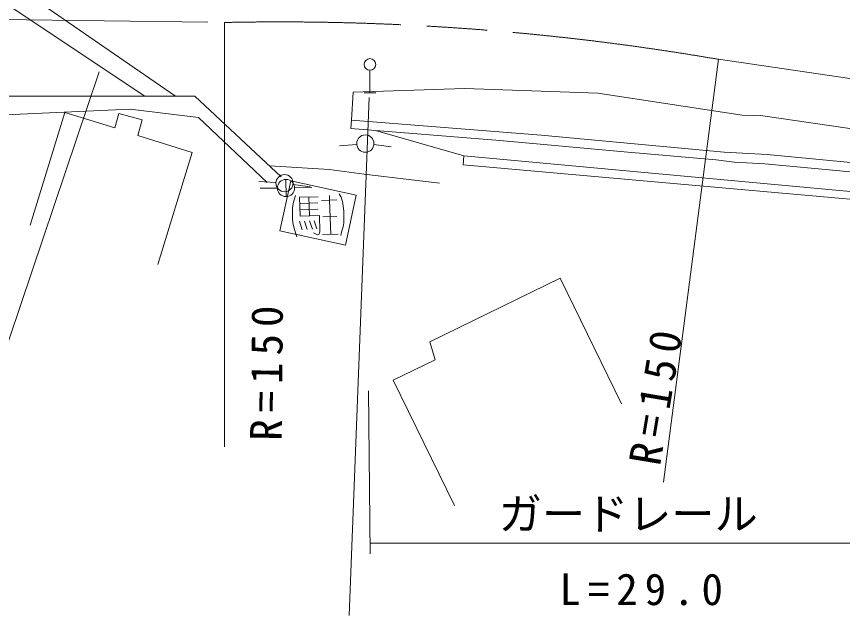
# Model space of a CAD drawing. Units: millimetres, scale not verified. Extents: x 40000 to 680000, y 20000 to 380000.
# Drawn here: x 470142 to 517978, y 249072 to 283740 of the extents above; entities that cross this region are included whole.
import ezdxf
from ezdxf.enums import TextEntityAlignment as Align

# ---------------------------------------------------------------- set-up
doc = ezdxf.new("R2010")
doc.units = ezdxf.units.MM
doc.header["$LTSCALE"] = 1000
doc.linetypes.add('CHAIN', pattern=[18.5, 12, -1.5, 3.5, -1.5])
doc.layers.add('S-BGD', color=7, linetype='Continuous', lineweight=13)
doc.styles.add('ＭＳ ゴシック', font='')
doc.styles.get('ＭＳ ゴシック').set_extended_font_data('MS Gothic')

msp = doc.modelspace()

# ---------------------------------------------------------------- linework, layer by layer
at = {"layer": 'S-BGD'}
for p, q in [((466820, 286314), (477572, 279127)), ((479355, 279127), (468905, 286322)), ((482187, 258830), (482196, 283396)), ((510788, 281264), (507615, 256797)), ((474924, 280535), (468807, 262389)), ((490612, 280633), (490612, 279318)), ((489535, 277738), (489631, 279368)), ((489631, 279368), (496081, 279584)), ((496081, 279584), (501092, 279392)), ((501092, 279392), (503810, 279296)), ((468474, 279127), (480471, 279127)), ((480471, 279127), (485474, 274471)), ((490564, 279049), (489412, 249072)), ((490272, 279318), (490947, 279318)), ((503810, 279296), (512174, 278026)), ((476726, 278384), (468532, 278015)), ((472941, 278188), (470925, 271669)), ((472941, 278188), (475830, 277294)), ((476063, 278137), (475830, 277294)), ((476063, 278137), (477421, 277761)), ((480675, 277904), (476726, 278384)), ((512174, 278026), (513357, 278002)), ((513357, 278002), (520245, 276998)), ((477421, 277761), (477167, 276845)), ((484662, 274139), (480675, 277904)), ((489535, 277738), (489505, 277252)), ((500530, 276864), (489535, 277738)), ((489505, 277252), (498139, 276573)), ((496039, 275668), (490924, 277141)), ((477167, 276845), (480322, 275869)), ((498139, 276573), (505544, 275894)), ((511125, 275892), (500530, 276864)), ((489845, 276340), (488849, 276250)), ((490839, 276324), (491831, 276199)), ((480322, 275869), (478317, 269383)), ((496039, 275668), (496007, 275150)), ((520773, 273404), (496039, 275668)), ((505544, 275894), (510653, 275441)), ((513622, 275760), (511125, 275892)), ((520732, 275058), (513622, 275760)), ((484810, 275089), (488246, 274877)), ((496007, 275150), (520447, 272984)), ((510653, 275441), (511701, 275312)), ((511701, 275312), (513479, 275215)), ((513479, 275215), (520868, 274519)), ((488246, 274877), (490276, 274619)), ((490276, 274619), (494632, 274102)), ((485165, 274127), (484167, 274193)), ((485390, 271331), (486022, 274236)), ((485733, 274309), (485767, 273315)), ((486022, 274236), (489817, 273410)), ((485250, 273807), (484250, 273797)), ((486159, 274023), (487149, 273882)), ((486250, 273823), (487250, 273845)), ((486301, 273388), (486213, 273130)), ((487602, 273313), (486523, 273276)), ((486523, 273276), (486560, 272189)), ((487078, 273287), (487115, 272208)), ((488260, 273380), (488270, 273110)), ((488835, 273475), (488946, 273291)), ((488946, 273291), (489030, 273032)), ((489817, 273410), (489185, 270506)), ((486160, 272925), (486124, 272654)), ((486213, 273130), (486160, 272925)), ((486535, 272916), (487585, 272952)), ((487812, 273095), (488697, 273125)), ((488338, 271132), (488270, 273103)), ((489030, 273032), (489069, 272770)), ((489069, 272770), (489095, 272471)), ((486124, 272654), (486119, 272361)), ((486119, 272361), (486132, 271986)), ((487590, 272584), (486555, 272549)), ((486560, 272189), (487685, 272227)), ((487685, 272227), (487717, 271298)), ((489095, 272471), (489107, 272096)), ((486132, 271986), (486171, 271710)), ((486171, 271710), (486217, 271486)), ((486525, 271895), (486678, 271390)), ((486970, 271415), (486825, 271905)), ((487117, 271915), (487277, 271425)), ((487539, 271449), (487387, 271924)), ((488700, 272172), (487883, 272144)), ((489095, 271803), (489051, 271561)), ((489107, 272096), (489095, 271803)), ((489185, 270506), (485390, 271331)), ((486217, 271486), (486301, 271227)), ((487717, 271298), (487690, 271192)), ((488991, 271342), (488918, 271069)), ((489051, 271561), (488991, 271342)), ((486301, 271227), (486384, 270982)), ((487573, 271098), (487337, 271217)), ((487648, 271123), (487573, 271098)), ((487690, 271192), (487648, 271123)), ((487858, 271108), (488765, 271139)), ((494082, 264908), (501619, 268596)), ((501619, 268596), (505174, 261329)), ((494082, 264908), (494397, 263874)), ((491949, 262699), (494397, 263874)), ((491949, 262699), (495504, 255433)), ((490521, 262078), (490625, 252642)), ((490618, 253261), (518620, 253264))]:
    msp.add_line(p, q, dxfattribs=at)
at = {"layer": 'S-BGD', "linetype": 'CHAIN'}
for p, q in [((469213, 283559), (482196, 283396)), ((510788, 281264), (567595, 273010))]:
    msp.add_line(p, q, dxfattribs=at)
at = {"layer": 'S-BGD'}
for centre, radius in [((490612, 280968), 335), ((490343, 276386), 498), ((485664, 274094), 498), ((485750, 273812), 498)]:
    msp.add_circle(centre, radius, dxfattribs=at)
at = {"layer": 'S-BGD', "linetype": 'CHAIN'}
msp.add_arc((485392, 133430), 150000, 80.25259, 91.22092, dxfattribs=at)

# ---------------------------------------------------------------- texts
at = {"layer": 'S-BGD', "style": 'ＭＳ ゴシック'}
msp.add_text('ガードレール', height=1833, dxfattribs=at).set_placement((498069, 253489), align=Align.BOTTOM_LEFT)
at = {"layer": 'S-BGD', "char_height": 1833, "attachment_point": 7, "style": 'ＭＳ ゴシック'}
for insert, rotation in [((485529, 259173), 89.5), ((507432, 257668), 80.5)]:
    msp.add_mtext('\\T1.32;R=150', dxfattribs=dict(at, insert=insert, rotation=rotation))
at = {"layer": 'S-BGD', "insert": (501580, 249643), "char_height": 1833, "attachment_point": 7, "style": 'ＭＳ ゴシック'}
msp.add_mtext('\\T1.32;L=29.0', dxfattribs=at)

doc.saveas('drawing.dxf')
